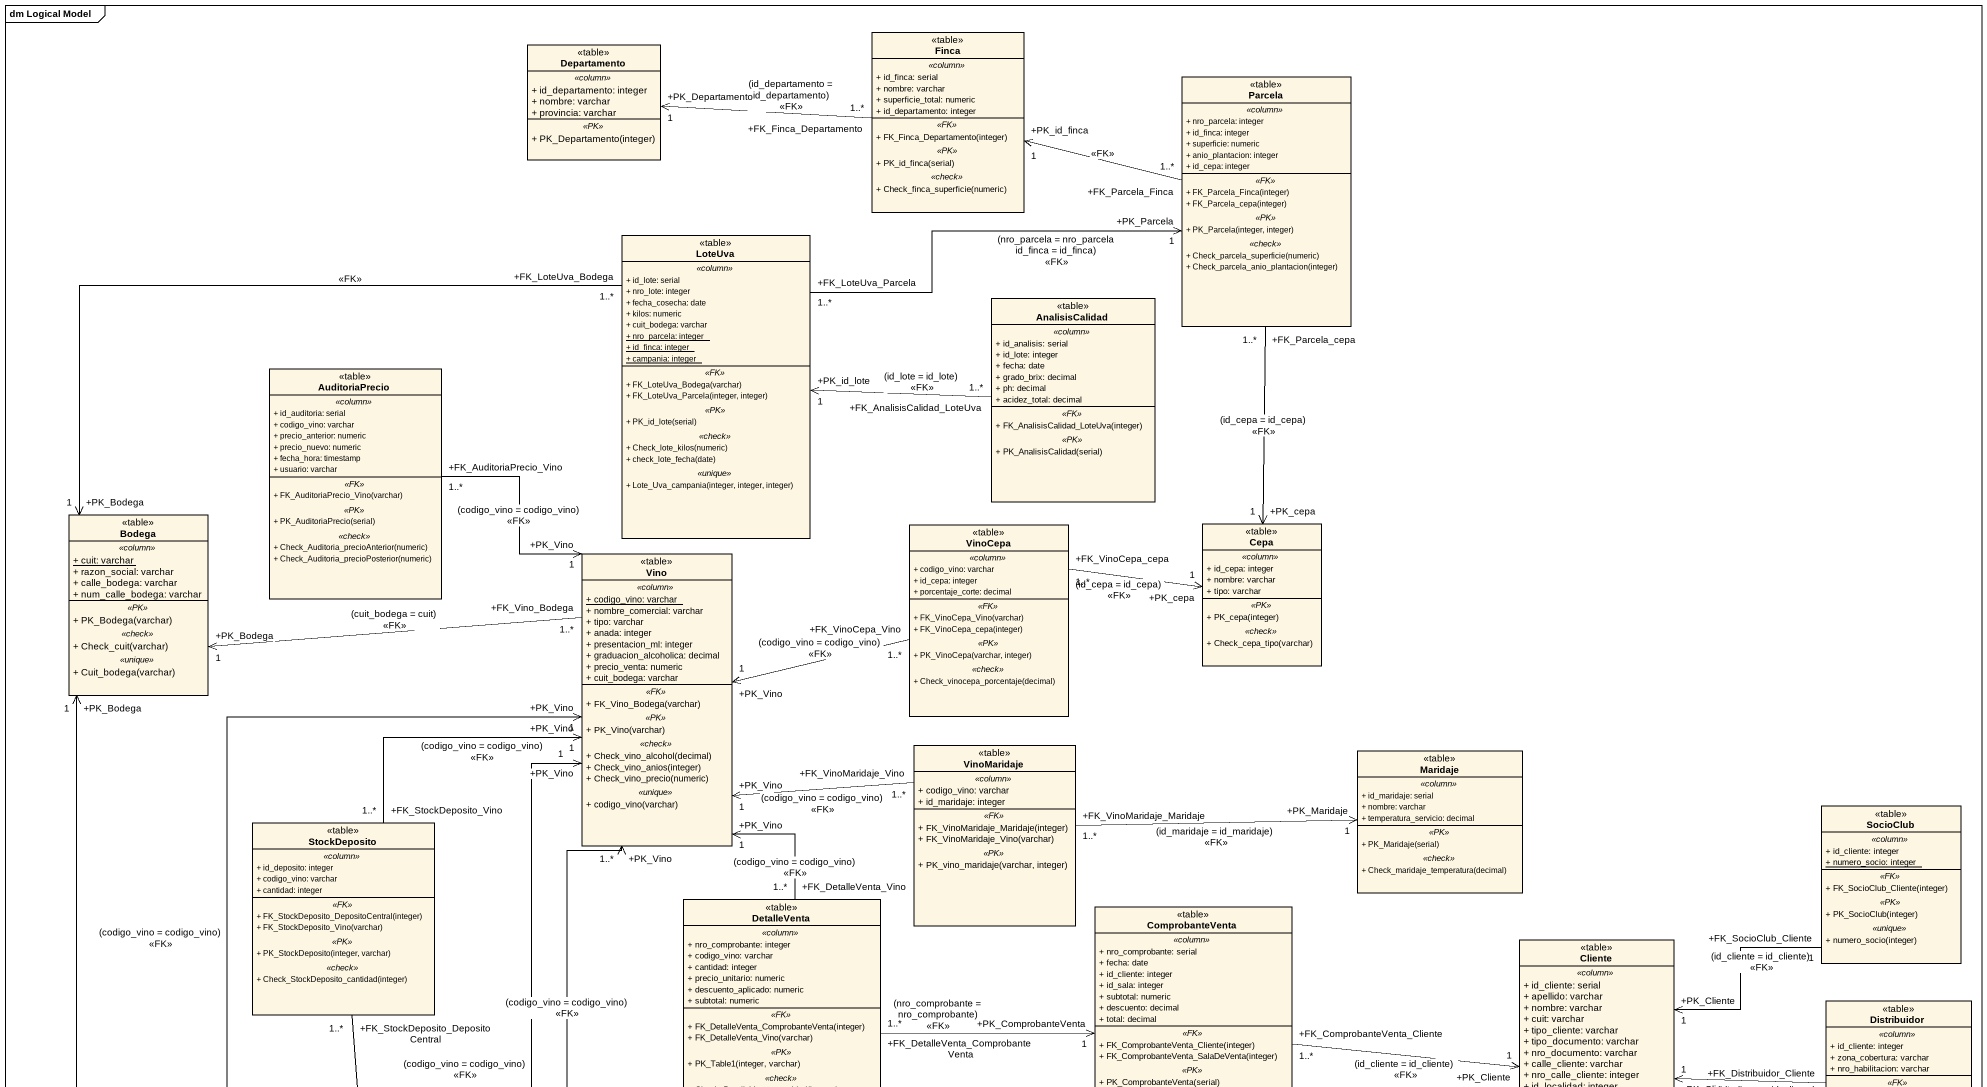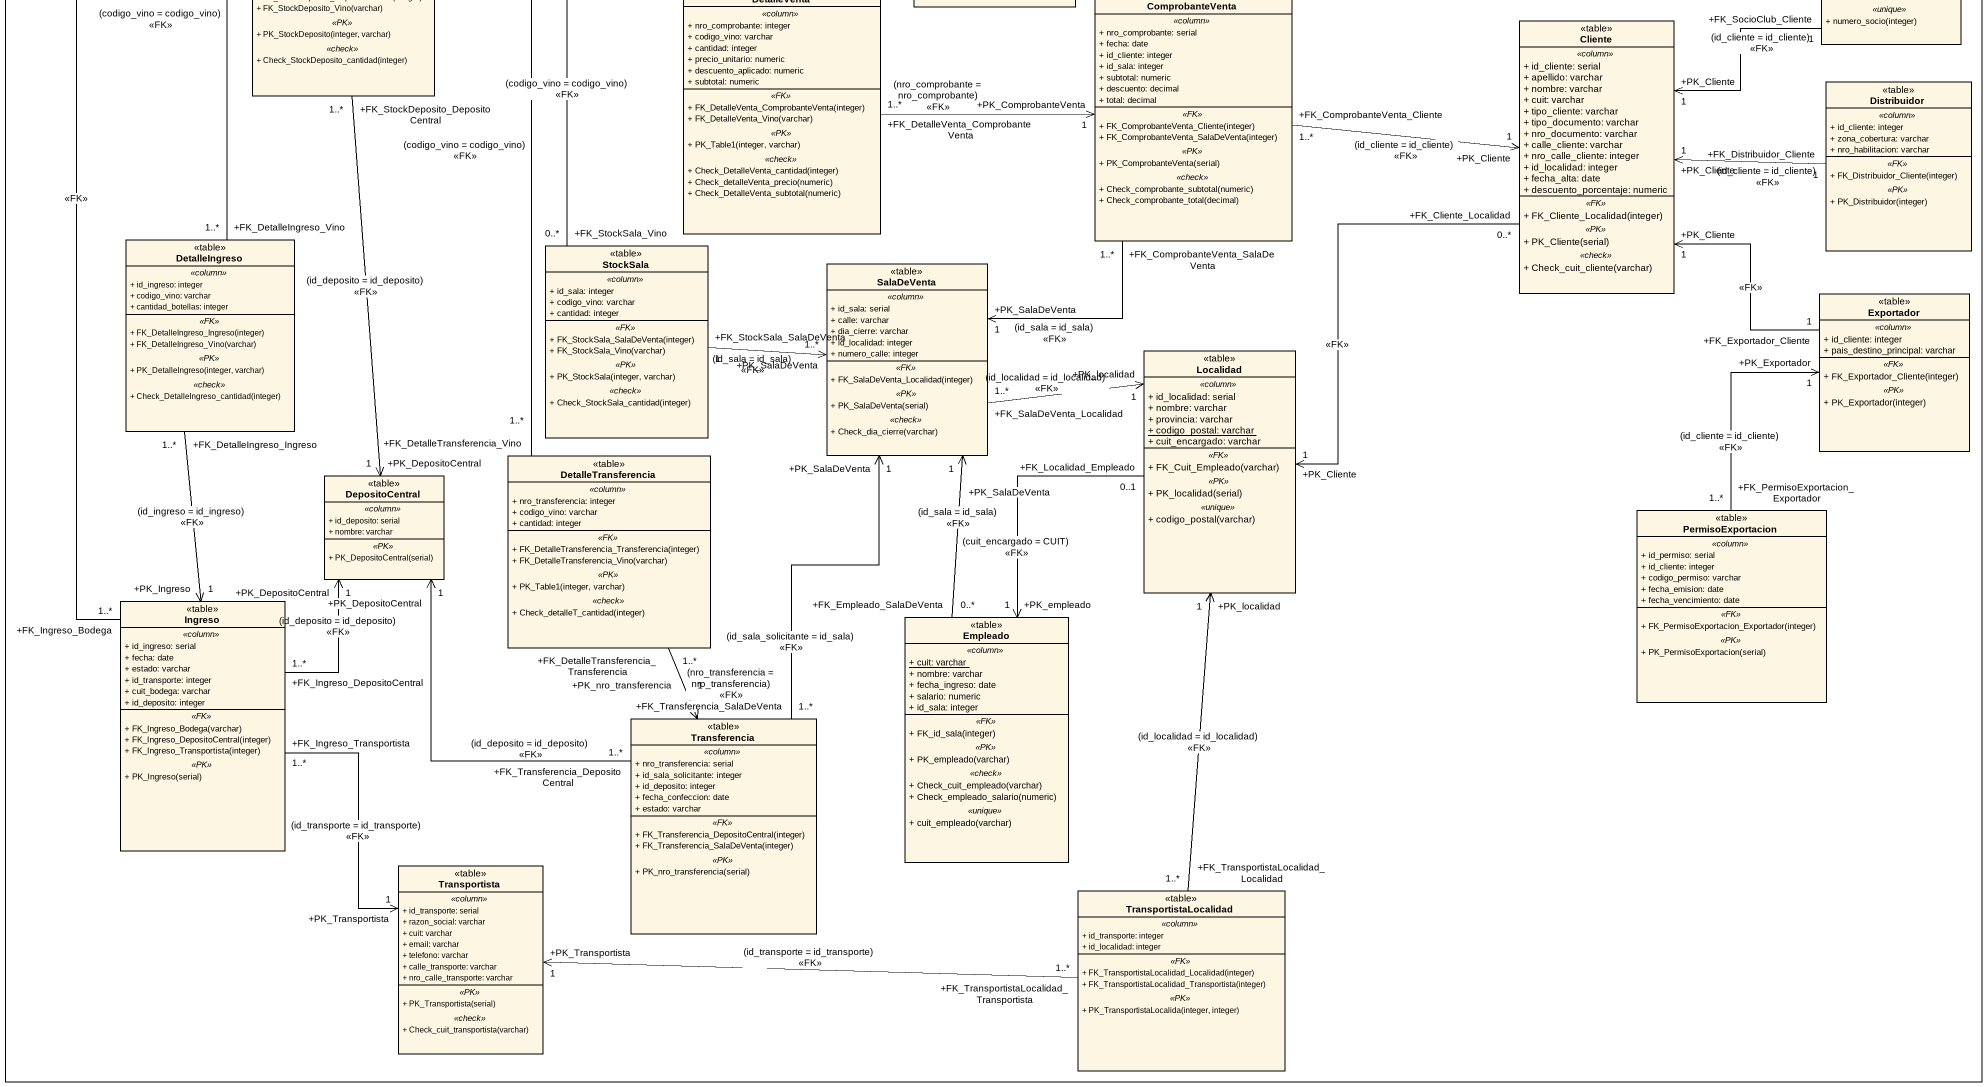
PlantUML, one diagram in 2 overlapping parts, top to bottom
@startuml
mainframe dm Logical Model
hide circle
hide empty members
skinparam classAttributeIconSize 0
class Departamento <<table>> {
  .. <<column>> ..
  + id_departamento: integer
  + nombre: varchar
  + provincia: varchar
  .. <<PK>> ..
  + PK_Departamento(integer)
}
class Finca <<table>> {
  .. <<column>> ..
  + id_finca: serial
  + nombre: varchar
  + superficie_total: numeric
  + id_departamento: integer
  .. <<FK>> ..
  + FK_Finca_Departamento(integer)
  .. <<PK>> ..
  + PK_id_finca(serial)
  .. <<check>> ..
  + Check_finca_superficie(numeric)
}
class Parcela <<table>> {
  .. <<column>> ..
  + nro_parcela: integer
  + id_finca: integer
  + superficie: numeric
  + anio_plantacion: integer
  + id_cepa: integer
  .. <<FK>> ..
  + FK_Parcela_Finca(integer)
  + FK_Parcela_cepa(integer)
  .. <<PK>> ..
  + PK_Parcela(integer, integer)
  .. <<check>> ..
  + Check_parcela_superficie(numeric)
  + Check_parcela_anio_plantacion(integer)
}
class LoteUva <<table>> {
  .. <<column>> ..
  + id_lote: serial
  + nro_lote: integer
  + fecha_cosecha: date
  + kilos: numeric
  + cuit_bodega: varchar
  {static} + nro_parcela: integer
  {static} + id_finca: integer
  {static} + campania: integer
  .. <<FK>> ..
  + FK_LoteUva_Bodega(varchar)
  + FK_LoteUva_Parcela(integer, integer)
  .. <<PK>> ..
  + PK_id_lote(serial)
  .. <<check>> ..
  + Check_lote_kilos(numeric)
  + check_lote_fecha(date)
  .. <<unique>> ..
  + Lote_Uva_campania(integer, integer, integer)
}
class AnalisisCalidad <<table>> {
  .. <<column>> ..
  + id_analisis: serial
  + id_lote: integer
  + fecha: date
  + grado_brix: decimal
  + ph: decimal
  + acidez_total: decimal
  .. <<FK>> ..
  + FK_AnalisisCalidad_LoteUva(integer)
  .. <<PK>> ..
  + PK_AnalisisCalidad(serial)
}
class AuditoriaPrecio <<table>> {
  .. <<column>> ..
  + id_auditoria: serial
  + codigo_vino: varchar
  + precio_anterior: numeric
  + precio_nuevo: numeric
  + fecha_hora: timestamp
  + usuario: varchar
  .. <<FK>> ..
  + FK_AuditoriaPrecio_Vino(varchar)
  .. <<PK>> ..
  + PK_AuditoriaPrecio(serial)
  .. <<check>> ..
  + Check_Auditoria_precioAnterior(numeric)
  + Check_Auditoria_precioPosterior(numeric)
}
class Bodega <<table>> {
  .. <<column>> ..
  {static} + cuit: varchar
  + razon_social: varchar
  + calle_bodega: varchar
  + num_calle_bodega: varchar
  .. <<PK>> ..
  + PK_Bodega(varchar)
  .. <<check>> ..
  + Check_cuit(varchar)
  .. <<unique>> ..
  + Cuit_bodega(varchar)
}
class VinoCepa <<table>> {
  .. <<column>> ..
  + codigo_vino: varchar
  + id_cepa: integer
  + porcentaje_corte: decimal
  .. <<FK>> ..
  + FK_VinoCepa_Vino(varchar)
  + FK_VinoCepa_cepa(integer)
  .. <<PK>> ..
  + PK_VinoCepa(varchar, integer)
  .. <<check>> ..
  + Check_vinocepa_porcentaje(decimal)
}
class Cepa <<table>> {
  .. <<column>> ..
  + id_cepa: integer
  + nombre: varchar
  + tipo: varchar
  .. <<PK>> ..
  + PK_cepa(integer)
  .. <<check>> ..
  + Check_cepa_tipo(varchar)
}
class Vino <<table>> {
  .. <<column>> ..
  {static} + codigo_vino: varchar
  + nombre_comercial: varchar
  + tipo: varchar
  + anada: integer
  + presentacion_ml: integer
  + graduacion_alcoholica: decimal
  + precio_venta: numeric
  + cuit_bodega: varchar
  .. <<FK>> ..
  + FK_Vino_Bodega(varchar)
  .. <<PK>> ..
  + PK_Vino(varchar)
  .. <<check>> ..
  + Check_vino_alcohol(decimal)
  + Check_vino_anios(integer)
  + Check_vino_precio(numeric)
  .. <<unique>> ..
  + codigo_vino(varchar)
}
class VinoMaridaje <<table>> {
  .. <<column>> ..
  + codigo_vino: varchar
  + id_maridaje: integer
  .. <<FK>> ..
  + FK_VinoMaridaje_Maridaje(integer)
  + FK_VinoMaridaje_Vino(varchar)
  .. <<PK>> ..
  + PK_vino_maridaje(varchar, integer)
}
class Maridaje <<table>> {
  .. <<column>> ..
  + id_maridaje: serial
  + nombre: varchar
  + temperatura_servicio: decimal
  .. <<PK>> ..
  + PK_Maridaje(serial)
  .. <<check>> ..
  + Check_maridaje_temperatura(decimal)
}
class StockDeposito <<table>> {
  .. <<column>> ..
  + id_deposito: integer
  + codigo_vino: varchar
  + cantidad: integer
  .. <<FK>> ..
  + FK_StockDeposito_DepositoCentral(integer)
  + FK_StockDeposito_Vino(varchar)
  .. <<PK>> ..
  + PK_StockDeposito(integer, varchar)
  .. <<check>> ..
  + Check_StockDeposito_cantidad(integer)
}
class SocioClub <<table>> {
  .. <<column>> ..
  + id_cliente: integer
  {static} + numero_socio: integer
  .. <<FK>> ..
  + FK_SocioClub_Cliente(integer)
  .. <<PK>> ..
  + PK_SocioClub(integer)
  .. <<unique>> ..
  + numero_socio(integer)
}
class DetalleVenta <<table>> {
  .. <<column>> ..
  + nro_comprobante: integer
  + codigo_vino: varchar
  + cantidad: integer
  + precio_unitario: numeric
  + descuento_aplicado: numeric
  + subtotal: numeric
  .. <<FK>> ..
  + FK_DetalleVenta_ComprobanteVenta(integer)
  + FK_DetalleVenta_Vino(varchar)
  .. <<PK>> ..
  + PK_Table1(integer, varchar)
  .. <<check>> ..
  + Check_DetalleVenta_cantidad(integer)
  + Check_detalleVenta_precio(numeric)
  + Check_DetalleVenta_subtotal(numeric)
}
class ComprobanteVenta <<table>> {
  .. <<column>> ..
  + nro_comprobante: serial
  + fecha: date
  + id_cliente: integer
  + id_sala: integer
  + subtotal: numeric
  + descuento: decimal
  + total: decimal
  .. <<FK>> ..
  + FK_ComprobanteVenta_Cliente(integer)
  + FK_ComprobanteVenta_SalaDeVenta(integer)
  .. <<PK>> ..
  + PK_ComprobanteVenta(serial)
  .. <<check>> ..
  + Check_comprobante_subtotal(numeric)
  + Check_comprobante_total(decimal)
}
class Cliente <<table>> {
  .. <<column>> ..
  + id_cliente: serial
  + apellido: varchar
  + nombre: varchar
  + cuit: varchar
  + tipo_cliente: varchar
  + tipo_documento: varchar
  + nro_documento: varchar
  + calle_cliente: varchar
  + nro_calle_cliente: integer
  + id_localidad: integer
  + fecha_alta: date
  + descuento_porcentaje: numeric
  .. <<FK>> ..
  + FK_Cliente_Localidad(integer)
  .. <<PK>> ..
  + PK_Cliente(serial)
  .. <<check>> ..
  + Check_cuit_cliente(varchar)
}
class Distribuidor <<table>> {
  .. <<column>> ..
  + id_cliente: integer
  + zona_cobertura: varchar
  + nro_habilitacion: varchar
  .. <<FK>> ..
  + FK_Distribuidor_Cliente(integer)
  .. <<PK>> ..
  + PK_Distribuidor(integer)
}
class DetalleIngreso <<table>> {
  .. <<column>> ..
  + id_ingreso: integer
  + codigo_vino: varchar
  + cantidad_botellas: integer
  .. <<FK>> ..
  + FK_DetalleIngreso_Ingreso(integer)
  + FK_DetalleIngreso_Vino(varchar)
  .. <<PK>> ..
  + PK_DetalleIngreso(integer, varchar)
  .. <<check>> ..
  + Check_DetalleIngreso_cantidad(integer)
}
class StockSala <<table>> {
  .. <<column>> ..
  + id_sala: integer
  + codigo_vino: varchar
  + cantidad: integer
  .. <<FK>> ..
  + FK_StockSala_SalaDeVenta(integer)
  + FK_StockSala_Vino(varchar)
  .. <<PK>> ..
  + PK_StockSala(integer, varchar)
  .. <<check>> ..
  + Check_StockSala_cantidad(integer)
}
class SalaDeVenta <<table>> {
  .. <<column>> ..
  + id_sala: serial
  + calle: varchar
  + dia_cierre: varchar
  + id_localidad: integer
  + numero_calle: integer
  .. <<FK>> ..
  + FK_SalaDeVenta_Localidad(integer)
  .. <<PK>> ..
  + PK_SalaDeVenta(serial)
  .. <<check>> ..
  + Check_dia_cierre(varchar)
}
class Exportador <<table>> {
  .. <<column>> ..
  + id_cliente: integer
  + pais_destino_principal: varchar
  .. <<FK>> ..
  + FK_Exportador_Cliente(integer)
  .. <<PK>> ..
  + PK_Exportador(integer)
}
class Localidad <<table>> {
  .. <<column>> ..
  + id_localidad: serial
  + nombre: varchar
  + provincia: varchar
  {static} + codigo_postal: varchar
  + cuit_encargado: varchar
  .. <<FK>> ..
  + FK_Cuit_Empleado(varchar)
  .. <<PK>> ..
  + PK_localidad(serial)
  .. <<unique>> ..
  + codigo_postal(varchar)
}
class DetalleTransferencia <<table>> {
  .. <<column>> ..
  + nro_transferencia: integer
  + codigo_vino: varchar
  + cantidad: integer
  .. <<FK>> ..
  + FK_DetalleTransferencia_Transferencia(integer)
  + FK_DetalleTransferencia_Vino(varchar)
  .. <<PK>> ..
  + PK_Table1(integer, varchar)
  .. <<check>> ..
  + Check_detalleT_cantidad(integer)
}
class DepositoCentral <<table>> {
  .. <<column>> ..
  + id_deposito: serial
  + nombre: varchar
  .. <<PK>> ..
  + PK_DepositoCentral(serial)
}
class PermisoExportacion <<table>> {
  .. <<column>> ..
  + id_permiso: serial
  + id_cliente: integer
  + codigo_permiso: varchar
  + fecha_emision: date
  + fecha_vencimiento: date
  .. <<FK>> ..
  + FK_PermisoExportacion_Exportador(integer)
  .. <<PK>> ..
  + PK_PermisoExportacion(serial)
}
class Ingreso <<table>> {
  .. <<column>> ..
  + id_ingreso: serial
  + fecha: date
  + estado: varchar
  + id_transporte: integer
  + cuit_bodega: varchar
  + id_deposito: integer
  .. <<FK>> ..
  + FK_Ingreso_Bodega(varchar)
  + FK_Ingreso_DepositoCentral(integer)
  + FK_Ingreso_Transportista(integer)
  .. <<PK>> ..
  + PK_Ingreso(serial)
}
class Empleado <<table>> {
  .. <<column>> ..
  {static} + cuit: varchar
  + nombre: varchar
  + fecha_ingreso: date
  + salario: numeric
  + id_sala: integer
  .. <<FK>> ..
  + FK_id_sala(integer)
  .. <<PK>> ..
  + PK_empleado(varchar)
  .. <<check>> ..
  + Check_cuit_empleado(varchar)
  + Check_empleado_salario(numeric)
  .. <<unique>> ..
  + cuit_empleado(varchar)
}
class Transferencia <<table>> {
  .. <<column>> ..
  + nro_transferencia: serial
  + id_sala_solicitante: integer
  + id_deposito: integer
  + fecha_confeccion: date
  + estado: varchar
  .. <<FK>> ..
  + FK_Transferencia_DepositoCentral(integer)
  + FK_Transferencia_SalaDeVenta(integer)
  .. <<PK>> ..
  + PK_nro_transferencia(serial)
}
class Transportista <<table>> {
  .. <<column>> ..
  + id_transporte: serial
  + razon_social: varchar
  + cuit: varchar
  + email: varchar
  + telefono: varchar
  + calle_transporte: varchar
  + nro_calle_transporte: varchar
  .. <<PK>> ..
  + PK_Transportista(serial)
  .. <<check>> ..
  + Check_cuit_transportista(varchar)
}
class TransportistaLocalidad <<table>> {
  .. <<column>> ..
  + id_transporte: integer
  + id_localidad: integer
  .. <<FK>> ..
  + FK_TransportistaLocalidad_Localidad(integer)
  + FK_TransportistaLocalidad_Transportista(integer)
  .. <<PK>> ..
  + PK_TransportistaLocalida(integer, integer)
}
Finca "+FK_Finca_Departamento\n1..*" -left-> "+PK_Departamento\n1" Departamento : (id_departamento = id_departamento)\n<<FK>>
Parcela "+FK_Parcela_Finca\n1..*" -left-> "+PK_id_finca\n1" Finca : <<FK>>
Parcela "+FK_Parcela_cepa\n1..*" --> "+PK_cepa\n1" Cepa : (id_cepa = id_cepa)\n<<FK>>
LoteUva "+FK_LoteUva_Parcela\n1..*" -right-> "+PK_Parcela\n1" Parcela : (nro_parcela = nro_parcela id_finca = id_finca)\n<<FK>>
LoteUva "+FK_LoteUva_Bodega\n1..*" -left-> "+PK_Bodega\n1" Bodega : <<FK>>
AnalisisCalidad "+FK_AnalisisCalidad_LoteUva\n1..*" -left-> "+PK_id_lote\n1" LoteUva : (id_lote = id_lote)\n<<FK>>
AuditoriaPrecio "+FK_AuditoriaPrecio_Vino\n1..*" --> "+PK_Vino\n1" Vino : (codigo_vino = codigo_vino)\n<<FK>>
VinoCepa "+FK_VinoCepa_cepa\n1..*" -right-> "+PK_cepa\n1" Cepa : (id_cepa = id_cepa)\n<<FK>>
VinoCepa "+FK_VinoCepa_Vino\n1..*" -left-> "+PK_Vino\n1" Vino : (codigo_vino = codigo_vino)\n<<FK>>
Vino "+FK_Vino_Bodega\n1..*" -left-> "+PK_Bodega\n1" Bodega : (cuit_bodega = cuit)\n<<FK>>
VinoMaridaje "+FK_VinoMaridaje_Vino\n1..*" -left-> "+PK_Vino\n1" Vino : (codigo_vino = codigo_vino)\n<<FK>>
VinoMaridaje "+FK_VinoMaridaje_Maridaje\n1..*" -right-> "+PK_Maridaje\n1" Maridaje : (id_maridaje = id_maridaje)\n<<FK>>
StockDeposito "+FK_StockDeposito_Vino\n1..*" -up-> "+PK_Vino\n1" Vino : (codigo_vino = codigo_vino)\n<<FK>>
StockDeposito "+FK_StockDeposito_DepositoCentral\n1..*" --> "+PK_DepositoCentral\n1" DepositoCentral : (id_deposito = id_deposito)\n<<FK>>
SocioClub "+FK_SocioClub_Cliente\n1" --> "+PK_Cliente\n1" Cliente : (id_cliente = id_cliente)\n<<FK>>
DetalleVenta "+FK_DetalleVenta_Vino\n1..*" -up-> "+PK_Vino\n1" Vino : (codigo_vino = codigo_vino)\n<<FK>>
DetalleVenta "+FK_DetalleVenta_ComprobanteVenta\n1..*" -right-> "+PK_ComprobanteVenta\n1" ComprobanteVenta : (nro_comprobante = nro_comprobante)\n<<FK>>
ComprobanteVenta "+FK_ComprobanteVenta_Cliente\n1..*" -right-> "+PK_Cliente\n1" Cliente : (id_cliente = id_cliente)\n<<FK>>
ComprobanteVenta "+FK_ComprobanteVenta_SalaDeVenta\n1..*" --> "+PK_SalaDeVenta\n1" SalaDeVenta : (id_sala = id_sala)\n<<FK>>
Cliente "+FK_Cliente_Localidad\n0..*" --> "+PK_Cliente\n1" Localidad : <<FK>>
Distribuidor "+FK_Distribuidor_Cliente\n1" -left-> "+PK_Cliente\n1" Cliente : (id_cliente = id_cliente)\n<<FK>>
DetalleIngreso "+FK_DetalleIngreso_Vino\n1..*" -up-> "+PK_Vino\n1" Vino : (codigo_vino = codigo_vino)\n<<FK>>
DetalleIngreso "+FK_DetalleIngreso_Ingreso\n1..*" --> "+PK_Ingreso\n1" Ingreso : (id_ingreso = id_ingreso)\n<<FK>>
StockSala "+FK_StockSala_Vino\n0..*" -up-> "+PK_Vino\n1..*" Vino : (codigo_vino = codigo_vino)\n<<FK>>
StockSala "+FK_StockSala_SalaDeVenta\n1" -right-> "+PK_SalaDeVenta\n1..*" SalaDeVenta : (id_sala = id_sala)\n<<FK>>
SalaDeVenta "+FK_SalaDeVenta_Localidad\n1..*" -right-> "+PK_localidad\n1" Localidad : (id_localidad = id_localidad)\n<<FK>>
Exportador "+FK_Exportador_Cliente\n1" -up-> "+PK_Cliente\n1" Cliente : <<FK>>
Localidad "+FK_Localidad_Empleado\n0..1" --> "+PK_empleado\n1" Empleado : (cuit_encargado = CUIT)\n<<FK>>
DetalleTransferencia "+FK_DetalleTransferencia_Vino\n1..*" -up-> "+PK_Vino\n1" Vino : (codigo_vino = codigo_vino)\n<<FK>>
DetalleTransferencia "+FK_DetalleTransferencia_Transferencia\n1..*" --> "+PK_nro_transferencia\n1" Transferencia : (nro_transferencia = nro_transferencia)\n<<FK>>
PermisoExportacion "+FK_PermisoExportacion_Exportador\n1..*" -up-> "+PK_Exportador\n1" Exportador : (id_cliente = id_cliente)\n<<FK>>
Ingreso "+FK_Ingreso_Bodega\n1..*" -up-> "+PK_Bodega\n1" Bodega : <<FK>>
Ingreso "+FK_Ingreso_DepositoCentral\n1..*" -up-> "+PK_DepositoCentral\n1" DepositoCentral : (id_deposito = id_deposito)\n<<FK>>
Ingreso "+FK_Ingreso_Transportista\n1..*" --> "+PK_Transportista\n1" Transportista : (id_transporte = id_transporte)\n<<FK>>
Empleado "+FK_Empleado_SalaDeVenta\n0..*" -up-> "+PK_SalaDeVenta\n1" SalaDeVenta : (id_sala = id_sala)\n<<FK>>
Transferencia "+FK_Transferencia_SalaDeVenta\n1..*" -up-> "+PK_SalaDeVenta\n1" SalaDeVenta : (id_sala_solicitante = id_sala)\n<<FK>>
Transferencia "+FK_Transferencia_DepositoCentral\n1..*" -up-> "+PK_DepositoCentral\n1" DepositoCentral : (id_deposito = id_deposito)\n<<FK>>
TransportistaLocalidad "+FK_TransportistaLocalidad_Localidad\n1..*" -up-> "+PK_localidad\n1" Localidad : (id_localidad = id_localidad)\n<<FK>>
TransportistaLocalidad "+FK_TransportistaLocalidad_Transportista\n1..*" -left-> "+PK_Transportista\n1" Transportista : (id_transporte = id_transporte)\n<<FK>>
@enduml
